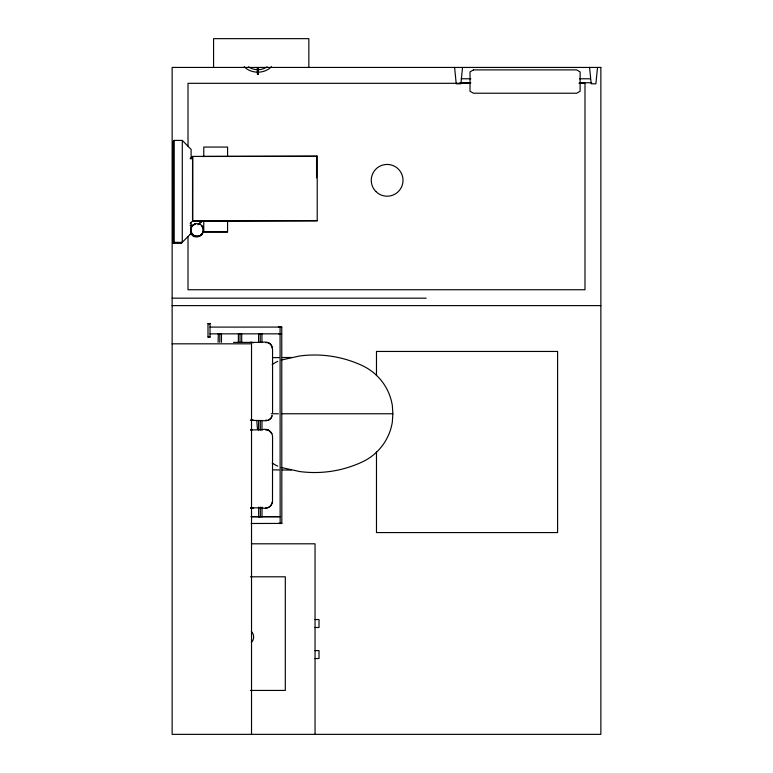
<?xml version="1.0" encoding="UTF-8"?>
<svg xmlns="http://www.w3.org/2000/svg" width="773" height="773" viewBox="0 0 773 773"><rect width="100%" height="100%" fill="white"/><g stroke="black" fill="none" stroke-linecap="round" stroke-linejoin="round"><path stroke-width="1.16" d="M182.302 140.415L182.273 242.355L181.153 243.36L173.075 243.35L173.104 141.411L174.234 140.406L182.302 140.415L191.124 149.421L191.115 159.035M173.075 243.35L174.205 242.345L174.234 140.406M181.153 243.36L191.095 233.523L191.095 222.711M192.545 156.581L192.525 221.136L201.821 221.146M190.148 223.262L192.719 220.972L192.738 156.417L317.23 156.185L317.21 220.74L201.927 221.039L198.642 223.967A6.368 6.368 0 0 1 200.197 224.605A6.368 6.368 0 0 0 198.671 223.957M227.581 221.136L227.562 231.9L203.743 231.89L203.763 221.126M203.763 156.629L203.782 147.054L227.6 147.063L227.581 156.639M316.544 177.8L316.553 156.281L317.23 156.185M258.472 67.522L258.25 74.343L257.419 74.343L257.196 67.522M281.217 360.063L299.354 356.034A112.529 112.529 0 0 1 362.392 365.658A53.182 53.182 0 0 1 392.336 405.545L392.848 413.758L392.346 421.932A53.182 53.182 0 0 1 362.402 461.877A112.529 112.529 0 0 1 299.354 471.491L281.217 467.462M261.96 507.861C267.419 509.649 273.043 505.861 272.56 500.044M462.534 67.435L460.911 83.803L456.225 83.803L454.601 67.435M597.51 67.435L595.886 83.803L591.2 83.803L589.567 67.435M210.053 327.105L280.077 327.076L280.145 523.476L278.522 523.456L281.836 523.447L281.759 327.105L278.444 327.105L281.759 327.105M210.063 333.849L281.701 333.839M280.145 523.476L281.836 523.447M272.038 415.681C271.255 420.454 265.989 421.324 261.96 420.531M272.096 415.681L270.956 418.241L268.444 420.261M272.309 502.073L270.898 505.571L268.444 507.6M271.449 66.681C264.521 74.015 251.148 74.015 244.22 66.681M190.168 158.707L192.738 156.417M202.941 220.701L197.946 224.788M190.168 234.354L191.095 233.523M203.743 231.89L227.581 231.89M267.158 66.845C261.709 70.643 253.959 70.643 248.519 66.845M265.612 342.652C269.961 341.289 272.743 346.488 272.56 350.198L272.56 412.714M265.612 429.981L268.492 429.981L271.825 433.624M218.092 342.294L218.315 333.868M221.465 342.294L221.465 333.878L218.141 333.888M238.335 342.284L238.393 333.859L241.707 333.868L241.707 342.284M258.578 342.284L258.578 333.859L259.419 333.839L261.95 333.859L261.95 342.284M258.646 507.088L258.655 516.712L260.337 516.731L262.028 516.712L262.018 507.088M278.618 333.839L280.068 333.878M250.665 429.981L261.603 429.72M273.536 357.657L279.063 357.58M282.377 357.532L291.208 357.455M250.665 342.526L252.046 342.516M250.665 420.406L261.603 420.531M250.665 429.856L252.046 429.846M250.665 507.745L253.418 507.861L250.665 507.552M201.946 156.484L316.553 156.281M192.719 220.972L317.21 220.74M461.201 78.778L470.863 78.778M579.547 78.778L590.417 78.778M459.993 82.75L470.863 82.75M579.547 82.75L591.625 82.75M470.361 83.31L188.013 83.31L188.013 146.087M578.958 83.31L584.987 83.31L584.987 289.74L188.013 289.74L188.013 236.625M190.09 225.387L192.419 225.387M174.205 242.345L182.273 242.355M172.137 298.175L426.194 298.175M172.137 305.615L600.863 305.615M207.995 323.713L210.024 323.713M208.005 336.97L210.034 336.97M233.552 342.381L261.603 342.381M261.96 342.381C266.443 341.231 271.816 343.038 272.309 348.179M172.137 343.821L251.525 343.821L251.525 734.35M271.168 413.758L278.396 413.758M282.019 413.758L392.848 413.758M250.665 420.261L253.418 420.261L250.665 420.212M261.96 429.72C267.419 427.913 272.975 431.778 272.56 437.528L272.502 500.044M261.603 507.861L250.665 507.861L252.046 507.861M251.167 516.683L259.622 516.683M262.037 516.683L278.947 516.673M251.157 516.731L280.145 516.722M251.167 523.485L280.155 523.427M251.399 543.805L315.046 543.805L315.046 734.35M250.394 576.803L285.305 576.803L285.305 690.434L250.394 690.434M315.046 619.55L319.017 619.55L319.017 627.492L315.046 627.492M315.046 650.595L319.017 650.595L319.017 658.538L315.046 658.538M282.377 469.994L291.208 470.071M259.419 333.878L258.636 333.868M220.624 333.859L221.465 333.878M259.496 516.731L258.655 516.712M273.536 469.868L279.063 469.945M261.535 516.693L262.028 516.712M261.989 420.473L261.989 430.097M260.259 333.888L260.269 342.304M260.298 420.493L260.298 430.117M260.327 507.107L260.337 516.731M258.617 420.473L258.617 430.097M240.017 333.897L240.017 342.313M219.774 333.897L219.774 342.323M376.48 375.61L376.48 351.454L557.594 351.454L557.594 532.578L376.48 532.578L376.48 451.674M308.842 67.435L308.842 38.65L213.57 38.65L213.57 67.435M251.351 631.338A7.943 7.943 0 0 1 251.351 642.566M272.183 364.576A31.249 31.249 0 0 1 277.739 361.377M257.554 429.633A143.788 143.788 0 0 1 256.839 420.57M277.739 466.148A31.249 31.249 0 0 1 272.183 462.95M201.937 233.833A6.368 6.368 0 0 1 190.902 233.823M190.912 227.455A6.368 6.368 0 0 1 191.917 226.141M193.24 225.127A6.368 6.368 0 0 1 194.777 224.489M201.521 225.619A6.368 6.368 0 0 1 200.197 235.63A6.368 6.368 0 0 1 190.863 231.765A6.368 6.368 0 0 0 200.207 235.62A6.368 6.368 0 0 0 201.531 225.61M190.863 228.47A6.368 6.368 0 0 1 195.366 223.967A6.368 6.368 0 0 0 190.873 228.46M473.463 69.889L470.023 71.879L470.023 91.243L473.463 93.224L576.677 93.224L580.117 91.243L580.117 71.879L576.677 69.889L473.463 69.889M253.418 342.652L250.665 342.381L253.418 342.652M253.418 507.6L250.665 507.61L253.418 507.6M600.863 67.435L172.137 67.435L172.137 734.35L600.863 734.35L600.863 67.435M258.143 74.121L257.525 74.276L258.143 74.121M210.024 323.539L207.995 323.539L208.005 337.144L210.034 337.144L210.024 323.539M267.072 420.531L265.661 420.261L267.033 420.531M267.072 507.861L265.661 507.6L267.033 507.861M375.9 191.54A15.875 15.875 0 0 0 402.472 184.428A15.875 15.875 0 0 0 383.022 164.978A15.875 15.875 0 0 0 375.9 191.54M194.023 235.456A6.368 6.368 0 0 0 203.579 229.939A6.368 6.368 0 0 0 194.033 224.421A6.368 6.368 0 0 0 194.023 235.456"/></g></svg>
